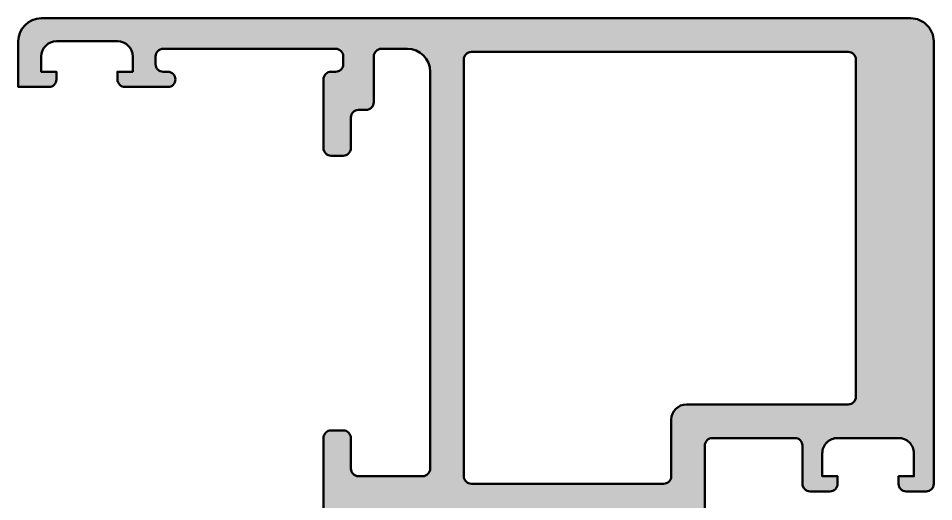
# Model space of a CAD drawing. Extents: x -45 to 15, y 0 to 92.5.
# Drawn here: x -45 to 15, y 60.8 to 92.5 of the extents above; entities that cross this region are included whole.
import ezdxf

# ---------------------------------------------------------------- set-up
doc = ezdxf.new("R2010")
doc.units = 0
doc.layers.add('0S-Alu contour', color=7, linetype='Continuous', lineweight=50)
doc.layers.add('0S-Alu hatch', color=252, linetype='Continuous', lineweight=25)

# ---------------------------------------------------------------- blocks, each defined once
blk = doc.blocks.new('462470__D5078E6B_9C26_417C_A3A9_B07426094659_')
at = {"layer": '0S-Alu hatch'}
h = blk.add_hatch(color=256, dxfattribs=at)
edge = h.paths.add_edge_path()
edge.add_line((13.49932926829265, 92.49951219512201), (-43.50067073170731, 92.49951219512201))
edge.add_arc((-43.50067073170731, 90.99951219512201), 1.5, 90, 180)
edge.add_line((-45.00067073170732, 90.99951219512201), (-45.00067073170732, 87.999512195122))
edge.add_line((-45.00067073170732, 87.999512195122), (-43.00067073170732, 87.999512195122))
edge.add_arc((-43.00067073170732, 88.49951219512201), 0.5, 270, 360)
edge.add_line((-42.50067073170732, 88.49951219512201), (-42.50067073170732, 88.99951219512201))
edge.add_line((-42.50067073170732, 88.99951219512201), (-43.50067073170731, 88.99951219512201))
edge.add_line((-43.50067073170731, 88.99951219512201), (-43.50067073170731, 89.99951219512201))
edge.add_ellipse((-42.50067073170732, 89.99951219512201), major_axis=(-1, 0), ratio=1, start_angle=270, end_angle=360, ccw=False)
edge.add_line((-42.50067073170732, 90.99951219512201), (-38.50067073170732, 90.99951219512201))
edge.add_ellipse((-38.50067073170732, 89.99951219512201), major_axis=(-1, 0), ratio=1, start_angle=180, end_angle=270, ccw=False)
edge.add_line((-37.50067073170732, 89.99951219512201), (-37.50067073170732, 88.99951219512201))
edge.add_line((-37.50067073170732, 88.99951219512201), (-38.50067073170732, 88.99951219512201))
edge.add_line((-38.50067073170732, 88.99951219512201), (-38.50067073170732, 88.49951219512201))
edge.add_arc((-38.00067073170732, 88.49951219512201), 0.5, 180, 270)
edge.add_line((-38.00067073170732, 87.999512195122), (-35.20067073170732, 87.999512195122))
edge.add_arc((-35.20067073170732, 88.49951219512201), 0.5, 270, 450)
edge.add_line((-35.20067073170732, 88.99951219512201), (-35.50067073170732, 88.99951219512201))
edge.add_ellipse((-35.50067073170732, 89.499512195122), major_axis=(-0.5, 0), ratio=1, start_angle=0, end_angle=90, ccw=False)
edge.add_line((-36.00067073170732, 89.499512195122), (-36.00067073170732, 89.99951219512201))
edge.add_ellipse((-35.50067073170732, 89.99951219512201), major_axis=(-0.5, 0), ratio=1, start_angle=270.00000000000165, end_angle=360, ccw=False)
edge.add_line((-35.50067073170733, 90.499512195122), (-24.20067073170734, 90.499512195122))
edge.add_ellipse((-24.20067073170734, 89.99951219512198), major_axis=(-0.5000000000000142, 0), ratio=1, start_angle=180, end_angle=270, ccw=False)
edge.add_line((-23.70067073170733, 89.99951219512198), (-23.70067073170734, 89.499512195122))
edge.add_ellipse((-24.20067073170734, 89.499512195122), major_axis=(-0.5000000000000036, 0), ratio=1, start_angle=90, end_angle=180, ccw=False)
edge.add_line((-24.20067073170734, 88.99951219512201), (-24.50067073170732, 88.99951219512198))
edge.add_arc((-24.50067073170733, 88.49951219512201), 0.4999999999999858, 89.99999999999837, 180)
edge.add_line((-25.00067073170732, 88.49951219512201), (-25.00067073170733, 83.99951219512201))
edge.add_arc((-24.50067073170732, 83.99951219512201), 0.5, 180, 269.9999999999992)
edge.add_line((-24.50067073170733, 83.49951219512201), (-23.70067073170734, 83.49951219512201))
edge.add_arc((-23.70067073170735, 83.99951219512201), 0.5000000000000142, 270.0000000000008, 360)
edge.add_line((-23.20067073170733, 83.99951219512201), (-23.20067073170733, 85.99951219512201))
edge.add_ellipse((-22.70067073170734, 85.99951219512201), major_axis=(-0.4999999999999929, 0), ratio=1, start_angle=270, end_angle=360, ccw=False)
edge.add_line((-22.70067073170734, 86.49951219512201), (-22.20067073170733, 86.49951219512201))
edge.add_arc((-22.20067073170732, 86.999512195122), 0.4999999999999858, 269.9999999999992, 360)
edge.add_line((-21.70067073170733, 86.999512195122), (-21.70067073170731, 89.99951219512201))
edge.add_ellipse((-21.20067073170731, 89.99951219512201), major_axis=(-0.5, 0), ratio=1, start_angle=270, end_angle=360, ccw=False)
edge.add_line((-21.20067073170731, 90.499512195122), (-19.50067073170733, 90.499512195122))
edge.add_ellipse((-19.50067073170733, 88.99951219512201), major_axis=(-1.5, 0), ratio=1, start_angle=180, end_angle=270, ccw=False)
edge.add_line((-18.00067073170733, 88.99951219512201), (-18.00067073170732, 62.99951219512199))
edge.add_ellipse((-18.50067073170732, 62.99951219512199), major_axis=(-0.5000000000000036, 0), ratio=1, start_angle=90, end_angle=180, ccw=False)
edge.add_line((-18.50067073170732, 62.49951219512199), (-22.70067073170733, 62.49951219512198))
edge.add_ellipse((-22.70067073170733, 62.99951219512198), major_axis=(-0.5, 0), ratio=1, start_angle=0, end_angle=90, ccw=False)
edge.add_line((-23.20067073170733, 62.99951219512198), (-23.20067073170733, 64.99951219512201))
edge.add_arc((-23.70067073170734, 64.99951219512201), 0.5000000000000142, 0, 90)
edge.add_line((-23.70067073170734, 65.49951219512201), (-24.50067073170734, 65.49951219512201))
edge.add_arc((-24.50067073170735, 64.99951219512198), 0.5000000000000142, 89.9999999999992, 180)
edge.add_line((-25.00067073170736, 64.99951219512198), (-25.00067073170734, 60.49951219512195))
edge.add_arc((-24.50067073170734, 60.49951219512195), 0.5000000000000036, 180, 270)
edge.add_line((-24.50067073170734, 59.99951219512194), (-13.00067073170733, 59.99951219512194))
edge.add_ellipse((-13.07950717825037, 59.73199160312882), major_axis=(-0.2788950563274422, 0), ratio=1, start_angle=178.835410625902, end_angle=253.5801235805083, ccw=False)
edge.add_line((-12.80066973170732, 59.72632319513044), (-12.80066973170732, 59.27272919513045))
edge.add_ellipse((-13.0795378273505, 59.26706853565338), major_axis=(-0.2789255417371578, 0), ratio=1, start_angle=106.42459455535581, end_angle=181.1628700728881, ccw=False)
edge.add_line((-13.00067073170732, 58.99952519513044), (-13.00067073170732, 57.11951419512195))
edge.add_arc((-12.70067073170731, 57.11951419512195), 0.3000000000000114, 180, 270)
edge.add_line((-12.70067073170731, 56.81951419512194), (-11.72069641266454, 56.81951419512193))
edge.add_arc((-11.72069641266454, 57.11951419512194), 0.3000000000000114, 270, 360)
edge.add_line((-11.42069641266453, 57.11951419512194), (-11.42069641266453, 59.87951219512194))
edge.add_ellipse((-11.30069641266443, 59.87951219512194), major_axis=(-0.120000000000104, 0), ratio=1, start_angle=269.8947161006412, end_angle=360, ccw=False)
edge.add_line((-11.30047590670534, 59.99951199252654), (-9.000672273403687, 59.99951196617111))
edge.add_ellipse((-9.000672273398479, 59.49951233182856), major_axis=(-0.4999996343425437, 0), ratio=1, start_angle=179.9999726792434, end_angle=270.00000000059686, ccw=False)
edge.add_line((-8.50067263905599, 59.49951209341016), (-8.500672639056027, 55.59947429466317))
edge.add_line((-8.500672639056027, 55.59947429466317), (-10.35950460244811, 54.52627716022045))
edge.add_arc((-10.21835829778652, 54.28180458924599), 0.2822926093231702, 120.0000000000009, 269.9999999999986)
edge.add_line((-10.21835829778653, 53.99951197992282), (-2.782983165628151, 53.9995119799228))
edge.add_arc((-2.782983165628151, 54.281804589246), 0.2822926093231928, 270, 419.9999999999967)
edge.add_line((-2.641836860966541, 54.52627716022047), (-4.500668824358647, 55.59947429466317))
edge.add_line((-4.500668824358647, 55.59947429466317), (-4.500668824358647, 59.49951209341016))
edge.add_ellipse((-4.000669190016146, 59.49951233182854), major_axis=(-0.4999996343425579, 0), ratio=1, start_angle=-90.00000000059748, end_angle=2.7320756714743766e-05, ccw=False)
edge.add_line((-4.00066919001093, 59.9995119661711), (-1.700865556733922, 59.99951199252654))
edge.add_ellipse((-1.70064505075021, 59.87951219512199), major_axis=(-0.1200000000000942, 0), ratio=1, start_angle=180, end_angle=270.10528391111745, ccw=False)
edge.add_line((-1.580645050750116, 59.87951219512199), (-1.580645050750113, 57.119514195122))
edge.add_arc((-1.280645050750123, 57.119514195122), 0.29999999999999, 180, 270)
edge.add_line((-1.280645050750123, 56.81951419512201), (-0.3006707317073289, 56.81951419512199))
edge.add_arc((-0.300670731707336, 57.119514195122), 0.3000000000000043, 270.0000000000013, 360)
edge.add_line((-0.0006707317073317, 57.119514195122), (-0.0006707317073317, 58.99952519513051))
edge.add_ellipse((0.078196363935837, 59.26706853565345), major_axis=(-0.2789255417371511, 0), ratio=1, start_angle=-1.1628700728879835, end_angle=73.57540544464513, ccw=False)
edge.add_line((-0.2006717317073321, 59.27272919513051), (-0.2006717317073321, 59.72632319513051))
edge.add_ellipse((0.0781657148357258, 59.73199160312888), major_axis=(-0.2788950563274449, 0), ratio=1, start_angle=-73.58012358050792, end_angle=1.16458937409692, ccw=False)
edge.add_line((-0.0006707317073193, 59.99951219512201), (-0.0006707317073388, 64.49951219512198))
edge.add_ellipse((0.4993292682926683, 64.49951219512198), major_axis=(-0.5000000000000071, 0), ratio=1, start_angle=269.9999999999992, end_angle=360, ccw=False)
edge.add_line((0.4993292682926754, 64.99951219512201), (5.899329268292697, 64.99951219512198))
edge.add_ellipse((5.899329268292697, 64.49951219512198), major_axis=(-0.5, 0), ratio=1, start_angle=180, end_angle=270, ccw=False)
edge.add_line((6.399329268292697, 64.49951219512198), (6.399329268292683, 61.99951219512198))
edge.add_arc((6.899329268292683, 61.99951219512199), 0.5, 180, 270.0000000000017)
edge.add_line((6.899329268292697, 61.499512195122), (8.199329268292677, 61.499512195122))
edge.add_arc((8.199329268292677, 61.99951219512199), 0.4999999999999929, 270, 360)
edge.add_line((8.69932926829267, 61.99951219512199), (8.69932926829267, 62.49951219512198))
edge.add_line((8.69932926829267, 62.49951219512198), (7.699329268292686, 62.49951219512198))
edge.add_line((7.699329268292686, 62.49951219512198), (7.699329268292686, 63.999512195122))
edge.add_ellipse((8.699329268292685, 63.99951219512198), major_axis=(-1, 0), ratio=1, start_angle=269.9999999999992, end_angle=360, ccw=False)
edge.add_line((8.699329268292699, 64.99951219512198), (12.69932926829268, 64.99951219512198))
edge.add_ellipse((12.6993292682927, 63.99951219512198), major_axis=(-1, 0), ratio=1, start_angle=180, end_angle=270.0000000000008, ccw=False)
edge.add_line((13.6993292682927, 63.99951219512198), (13.6993292682927, 62.49951219512198))
edge.add_line((13.6993292682927, 62.49951219512198), (12.69932926829268, 62.49951219512198))
edge.add_line((12.69932926829268, 62.49951219512198), (12.69932926829268, 61.99951219512199))
edge.add_arc((13.19932926829268, 61.99951219512199), 0.5, 180, 270)
edge.add_line((13.19932926829268, 61.49951219512199), (14.49932926829268, 61.499512195122))
edge.add_arc((14.49932926829267, 61.99951219512197), 0.4999999999999787, 270.0000000000008, 360)
edge.add_line((14.99932926829265, 61.99951219512197), (14.99932926829266, 90.99951219512201))
edge.add_arc((13.49932926829267, 90.99951219512201), 1.499999999999992, 0, 90.00000000000055)
edge = h.paths.add_edge_path()
edge.add_line((-15.80067073170732, 62.49951219512198), (-15.80067073170733, 89.799512195122))
edge.add_ellipse((-15.30067073170733, 89.799512195122), major_axis=(-0.5, 0), ratio=1, start_angle=270.0000000000008, end_angle=360, ccw=False)
edge.add_line((-15.30067073170733, 90.29951219512199), (9.399329268292654, 90.29951219512199))
edge.add_ellipse((9.399329268292645, 89.799512195122), major_axis=(-0.5, 0), ratio=1, start_angle=180, end_angle=269.999999999999, ccw=False)
edge.add_line((9.899329268292645, 89.799512195122), (9.899329268292659, 67.699512195122))
edge.add_ellipse((9.399329268292659, 67.699512195122), major_axis=(-0.5, 0), ratio=1, start_angle=89.9999999999983, end_angle=180, ccw=False)
edge.add_line((9.399329268292645, 67.199512195122), (-1.20067073170734, 67.199512195122))
edge.add_arc((-1.200670731707339, 66.19951219512198), 1, 90.00000000000006, 180)
edge.add_line((-2.200670731707339, 66.19951219512198), (-2.200670731707325, 62.49951219512198))
edge.add_ellipse((-2.700670731707318, 62.49951219512198), major_axis=(-0.4999999999999929, 0), ratio=1, start_angle=90, end_angle=180, ccw=False)
edge.add_line((-2.700670731707318, 61.99951219512198), (-15.30067073170732, 61.99951219512199))
edge.add_ellipse((-15.30067073170732, 62.49951219512198), major_axis=(-0.5, 0), ratio=1, start_angle=0, end_angle=90, ccw=False)
at = {"layer": '0S-Alu contour', "color": 7}
for points in [[(13.49932926829265, 92.49951219512201), (-43.50067073170731, 92.49951219512201)], [(-45.00067073170732, 90.99951219512201), (-45.00067073170732, 87.999512195122), (-43.00067073170732, 87.999512195122)], [(-42.50067073170732, 90.99951219512201), (-38.50067073170732, 90.99951219512201)], [(14.99932926829265, 61.99951219512197), (14.99932926829266, 90.99951219512201)], [(-35.50067073170733, 90.499512195122), (-24.20067073170734, 90.499512195122)], [(-21.20067073170731, 90.499512195122), (-19.50067073170733, 90.499512195122)], [(-15.30067073170733, 90.29951219512199), (9.399329268292654, 90.29951219512199)], [(-42.50067073170732, 88.49951219512201), (-42.50067073170732, 88.99951219512201), (-43.50067073170731, 88.99951219512201), (-43.50067073170731, 89.99951219512201)], [(-37.50067073170732, 89.99951219512201), (-37.50067073170732, 88.99951219512201), (-38.50067073170732, 88.99951219512201), (-38.50067073170732, 88.49951219512201)], [(-36.00067073170732, 89.499512195122), (-36.00067073170732, 89.99951219512201)], [(-23.70067073170733, 89.99951219512198), (-23.70067073170734, 89.499512195122)], [(-21.70067073170733, 86.999512195122), (-21.70067073170731, 89.99951219512201)], [(-15.80067073170732, 62.49951219512198), (-15.80067073170733, 89.799512195122)], [(9.899329268292645, 89.799512195122), (9.899329268292659, 67.699512195122)], [(-35.20067073170732, 88.99951219512201), (-35.50067073170732, 88.99951219512201)], [(-24.20067073170734, 88.99951219512201), (-24.50067073170732, 88.99951219512198)], [(-18.00067073170733, 88.99951219512201), (-18.00067073170732, 62.99951219512199)], [(-25.00067073170732, 88.49951219512201), (-25.00067073170733, 83.99951219512201)], [(-38.00067073170732, 87.999512195122), (-35.20067073170732, 87.999512195122)], [(-22.70067073170734, 86.49951219512201), (-22.20067073170733, 86.49951219512201)], [(-23.20067073170733, 83.99951219512201), (-23.20067073170733, 85.99951219512201)], [(-24.50067073170733, 83.49951219512201), (-23.70067073170734, 83.49951219512201)], [(9.399329268292645, 67.199512195122), (-1.20067073170734, 67.199512195122)], [(-2.200670731707339, 66.19951219512198), (-2.200670731707325, 62.49951219512198)], [(-23.70067073170734, 65.49951219512201), (-24.50067073170734, 65.49951219512201)], [(-25.00067073170736, 64.99951219512198), (-25.00067073170734, 60.49951219512195)], [(-23.20067073170733, 62.99951219512198), (-23.20067073170733, 64.99951219512201)], [(0.4993292682926754, 64.99951219512201), (5.899329268292697, 64.99951219512198)], [(8.699329268292699, 64.99951219512198), (12.69932926829268, 64.99951219512198)], [(-0.0006707317073193, 59.99951219512201), (-0.0006707317073388, 64.49951219512198)], [(6.399329268292697, 64.49951219512198), (6.399329268292683, 61.99951219512198)], [(8.69932926829267, 61.99951219512199), (8.69932926829267, 62.49951219512198), (7.699329268292686, 62.49951219512198), (7.699329268292686, 63.999512195122)], [(13.6993292682927, 63.99951219512198), (13.6993292682927, 62.49951219512198), (12.69932926829268, 62.49951219512198), (12.69932926829268, 61.99951219512199)], [(-18.50067073170732, 62.49951219512199), (-22.70067073170733, 62.49951219512198)], [(-2.700670731707318, 61.99951219512198), (-15.30067073170732, 61.99951219512199)], [(6.899329268292697, 61.499512195122), (8.199329268292677, 61.499512195122)], [(13.19932926829268, 61.49951219512199), (14.49932926829268, 61.499512195122)], [(-24.50067073170734, 59.99951219512194), (-13.00067073170733, 59.99951219512194)], [(-12.80066973170732, 59.72632319513044), (-12.80066973170732, 59.27272919513045)], [(-11.42069641266453, 57.11951419512194), (-11.42069641266453, 59.87951219512194)], [(-11.30047590670534, 59.99951199252654), (-9.000672273403687, 59.99951196617111)], [(-8.50067263905599, 59.49951209341016), (-8.500672639056027, 55.59947429466317), (-10.35950460244811, 54.52627716022045)], [(-2.641836860966541, 54.52627716022047), (-4.500668824358647, 55.59947429466317), (-4.500668824358647, 59.49951209341016)], [(-4.00066919001093, 59.9995119661711), (-1.700865556733922, 59.99951199252654)], [(-1.580645050750116, 59.87951219512199), (-1.580645050750113, 57.119514195122)], [(-0.2006717317073321, 59.27272919513051), (-0.2006717317073321, 59.72632319513051)], [(-13.00067073170732, 58.99952519513044), (-13.00067073170732, 57.11951419512195)], [(-0.0006707317073317, 57.119514195122), (-0.0006707317073317, 58.99952519513051)], [(-12.70067073170731, 56.81951419512194), (-11.72069641266454, 56.81951419512193)], [(-1.280645050750123, 56.81951419512201), (-0.3006707317073289, 56.81951419512199)], [(-10.21835829778653, 53.99951197992282), (-2.782983165628151, 53.9995119799228)]]:
    blk.add_lwpolyline(points, dxfattribs=at)
for centre, radius, start, end in [((-43.50067073170731, 90.99951219512201), 1.5, 90, 180), ((13.49932926829267, 90.99951219512201), 1.499999999999992, 0, 90.00000000000055), ((-35.20067073170732, 88.49951219512201), 0.5, 270, 90), ((-24.50067073170733, 88.49951219512201), 0.4999999999999858, 89.99999999999837, 180), ((-43.00067073170732, 88.49951219512201), 0.5, 270, 0), ((-38.00067073170732, 88.49951219512201), 0.5, 180, 270), ((-22.20067073170732, 86.999512195122), 0.4999999999999858, 269.9999999999992, 0), ((-24.50067073170732, 83.99951219512201), 0.5, 180, 269.9999999999992), ((-23.70067073170735, 83.99951219512201), 0.5000000000000142, 270.0000000000008, 0), ((-1.200670731707339, 66.19951219512198), 1, 90.00000000000006, 180), ((-24.50067073170735, 64.99951219512198), 0.5000000000000142, 89.9999999999992, 180), ((-23.70067073170734, 64.99951219512201), 0.5000000000000142, 0, 90), ((6.899329268292683, 61.99951219512199), 0.5, 180, 270.0000000000017), ((8.199329268292677, 61.99951219512199), 0.4999999999999929, 270, 0), ((13.19932926829268, 61.99951219512199), 0.5, 180, 270), ((14.49932926829267, 61.99951219512197), 0.4999999999999787, 270.0000000000008, 0), ((-24.50067073170734, 60.49951219512195), 0.5000000000000036, 180, 270), ((-12.70067073170731, 57.11951419512195), 0.3000000000000114, 180, 270), ((-11.72069641266454, 57.11951419512194), 0.3000000000000114, 270, 0), ((-1.280645050750123, 57.119514195122), 0.29999999999999, 180, 270), ((-0.300670731707336, 57.119514195122), 0.3000000000000043, 270.0000000000013, 0), ((-10.21835829778652, 54.28180458924599), 0.2822926093231702, 120.0000000000009, 269.9999999999986), ((-2.782983165628151, 54.281804589246), 0.2822926093231928, 270, 59.99999999999673)]:
    blk.add_arc(centre, radius, start, end, dxfattribs=at)
at = {"layer": '0S-Alu contour', "color": 7, "extrusion": (0, 0, -1)}
for centre, radius, start, end in [((42.50067073170732, 89.99951219512201), 1, 0, 90), ((38.50067073170732, 89.99951219512201), 1, 90, 180), ((35.50067073170732, 89.99951219512201), 0.5, 0, 89.99999999999837), ((24.20067073170734, 89.99951219512198), 0.5000000000000142, 90, 180), ((21.20067073170731, 89.99951219512201), 0.5, 0, 90), ((19.50067073170733, 88.99951219512201), 1.5, 90, 180), ((15.30067073170733, 89.799512195122), 0.5, 0, 89.9999999999992), ((-9.399329268292645, 89.799512195122), 0.5, 90.00000000000102, 180), ((35.50067073170732, 89.499512195122), 0.5, 270, 0), ((24.20067073170734, 89.499512195122), 0.5000000000000036, 180, 270), ((22.70067073170734, 85.99951219512201), 0.4999999999999929, 0, 90), ((-9.399329268292659, 67.699512195122), 0.5, 180, 270.0000000000017), ((-0.4993292682926683, 64.49951219512198), 0.5000000000000071, 0, 90.00000000000081), ((-5.899329268292697, 64.49951219512198), 0.5, 90, 180), ((-8.699329268292685, 63.99951219512198), 1, 0, 90.00000000000081), ((-12.6993292682927, 63.99951219512198), 1, 89.9999999999992, 180), ((22.70067073170733, 62.99951219512198), 0.5, 270, 0), ((18.50067073170732, 62.99951219512199), 0.5000000000000036, 180, 270), ((15.30067073170732, 62.49951219512198), 0.5, 270, 0), ((2.700670731707318, 62.49951219512198), 0.4999999999999929, 180, 270), ((13.07950717825037, 59.73199160312882), 0.2788950563274422, 106.4198764194917, 181.1645893740981), ((11.30069641266443, 59.87951219512194), 0.120000000000104, 0, 90.10528389935881), ((9.000672273398479, 59.49951233182856), 0.4999996343425437, 89.99999999940317, 180.0000273207567), ((4.000669190016146, 59.49951233182854), 0.4999996343425579, 359.9999726792433, 90.00000000059762), ((1.70064505075021, 59.87951219512199), 0.1200000000000942, 89.89471608888255, 180), ((-0.0781657148357258, 59.73199160312888), 0.2788950563274449, 358.8354106259031, 73.58012358050793), ((13.0795378273505, 59.26706853565338), 0.2789255417371578, 178.8371299271119, 253.5754054446442), ((-0.078196363935837, 59.26706853565345), 0.2789255417371511, 286.4245945553549, 1.162870072888105)]:
    blk.add_arc(centre, radius, start, end, dxfattribs=at)
blk = doc.blocks.new('442400__4F4685BA_290A_44A3_A683_00354E312CBD_')
at = {"layer": '0S-Alu contour', "color": 7}
blk.add_blockref('462470__D5078E6B_9C26_417C_A3A9_B07426094659_', (0, 0), dxfattribs=at)

msp = doc.modelspace()

# ---------------------------------------------------------------- block references
at = {"layer": '0S-Alu contour', "color": 7}
msp.add_blockref('442400__4F4685BA_290A_44A3_A683_00354E312CBD_', (0, 0), dxfattribs=at)

doc.saveas('drawing.dxf')
